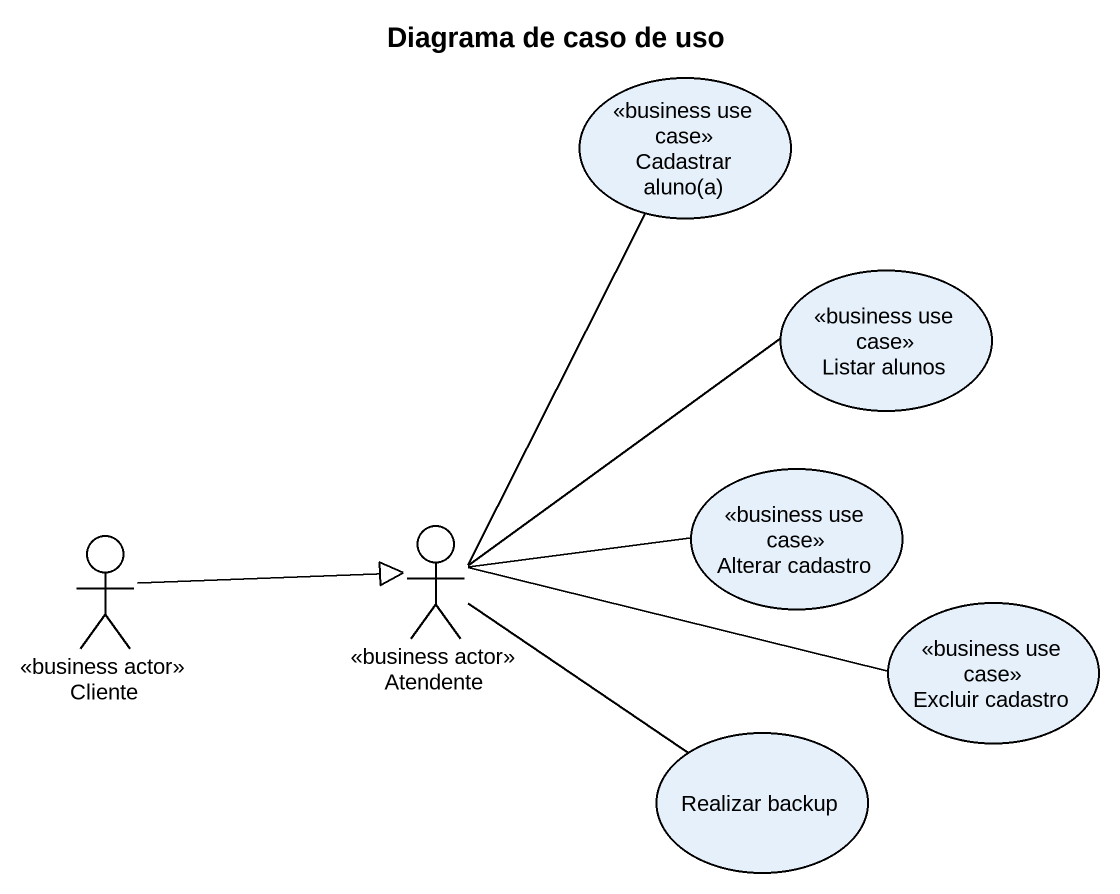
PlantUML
@startuml
title Diagrama de caso de uso
usecase "Cadastrar aluno(a)" as Cadastrar_aluno_a <<business use case>>
usecase "Listar alunos" as Listar_alunos <<business use case>>
actor Cliente <<business actor>>
actor Atendente <<business actor>>
usecase "Alterar cadastro" as Alterar_cadastro <<business use case>>
usecase "Excluir cadastro" as Excluir_cadastro <<business use case>>
usecase "Realizar backup" as Realizar_backup
Cliente -right-|> Atendente
Atendente -up- Cadastrar_aluno_a
Atendente -up- Listar_alunos
Atendente -right- Alterar_cadastro
Atendente -right- Excluir_cadastro
Atendente -right- Realizar_backup
@enduml
